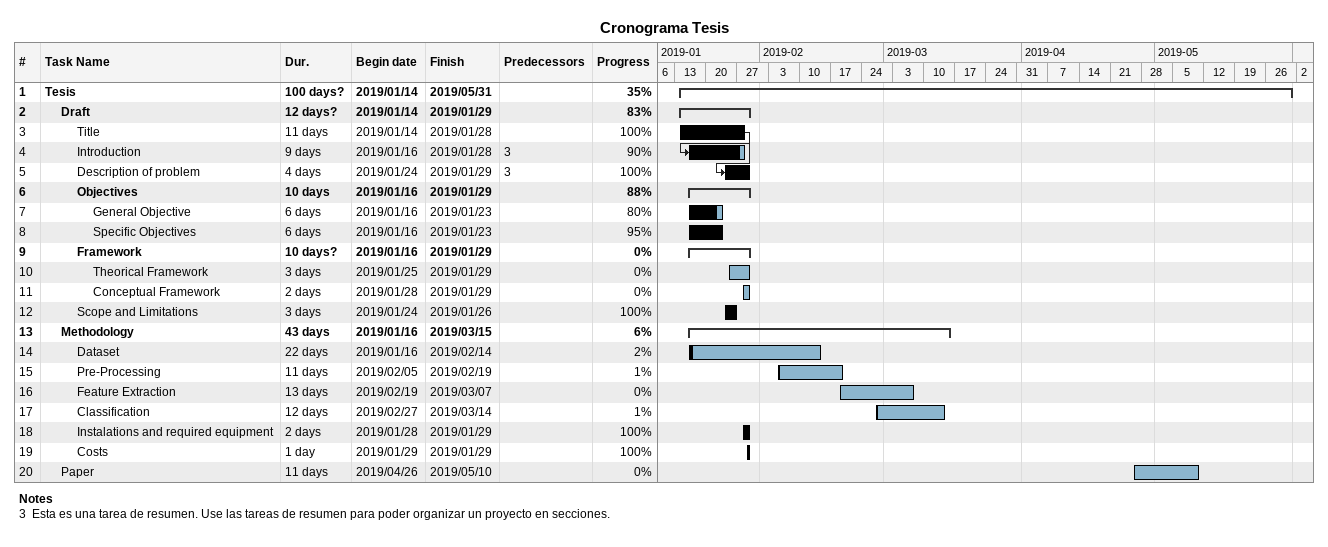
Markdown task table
Cronograma Tesis

| ID | Level | Task | Duration | Start | Finish | Predecessors | % complete |
|---|---|---|---|---|---|---|---|
| 1 | 1 | **Tesis** | 100d? | 2019-01-14 | 2019-05-31 |  | 35 |
| 2 | 2 | **Draft** | 12d? | 2019-01-14 | 2019-01-29 |  | 83 |
| 3 | 3 | Title | 11d | 2019-01-14 | 2019-01-28 |  | 100 |
| 4 | 3 | Introduction | 9d | 2019-01-16 | 2019-01-28 | 3 | 90 |
| 5 | 3 | Description of problem | 4d | 2019-01-24 | 2019-01-29 | 3 | 100 |
| 6 | 3 | **Objectives** | 10d | 2019-01-16 | 2019-01-29 |  | 88 |
| 7 | 4 | General Objective | 6d | 2019-01-16 | 2019-01-23 |  | 80 |
| 8 | 4 | Specific Objectives | 6d | 2019-01-16 | 2019-01-23 |  | 95 |
| 9 | 3 | **Framework** | 10d? | 2019-01-16 | 2019-01-29 |  | 0 |
| 10 | 4 | Theorical Framework | 3d | 2019-01-25 | 2019-01-29 |  | 0 |
| 11 | 4 | Conceptual Framework | 2d | 2019-01-28 | 2019-01-29 |  | 0 |
| 12 | 3 | Scope and Limitations | 3d | 2019-01-24 | 2019-01-26 |  | 100 |
| 13 | 2 | **Methodology** | 43d | 2019-01-16 | 2019-03-15 |  | 6 |
| 14 | 3 | Dataset | 22d | 2019-01-16 | 2019-02-14 |  | 2 |
| 15 | 3 | Pre-Processing | 11d | 2019-02-05 | 2019-02-19 |  | 1 |
| 16 | 3 | Feature Extraction | 13d | 2019-02-19 | 2019-03-07 |  | 0 |
| 17 | 3 | Classification | 12d | 2019-02-27 | 2019-03-14 |  | 1 |
| 18 | 3 | Instalations and required equipment | 2d | 2019-01-28 | 2019-01-29 |  | 100 |
| 19 | 3 | Costs | 1d | 2019-01-29 | 2019-01-29 |  | 100 |
| 20 | 2 | Paper | 11d | 2019-04-26 | 2019-05-10 |  | 0 |

Notes
- 3: Esta es una tarea de resumen. Use las tareas de resumen para poder organizar un proyecto en secciones.
